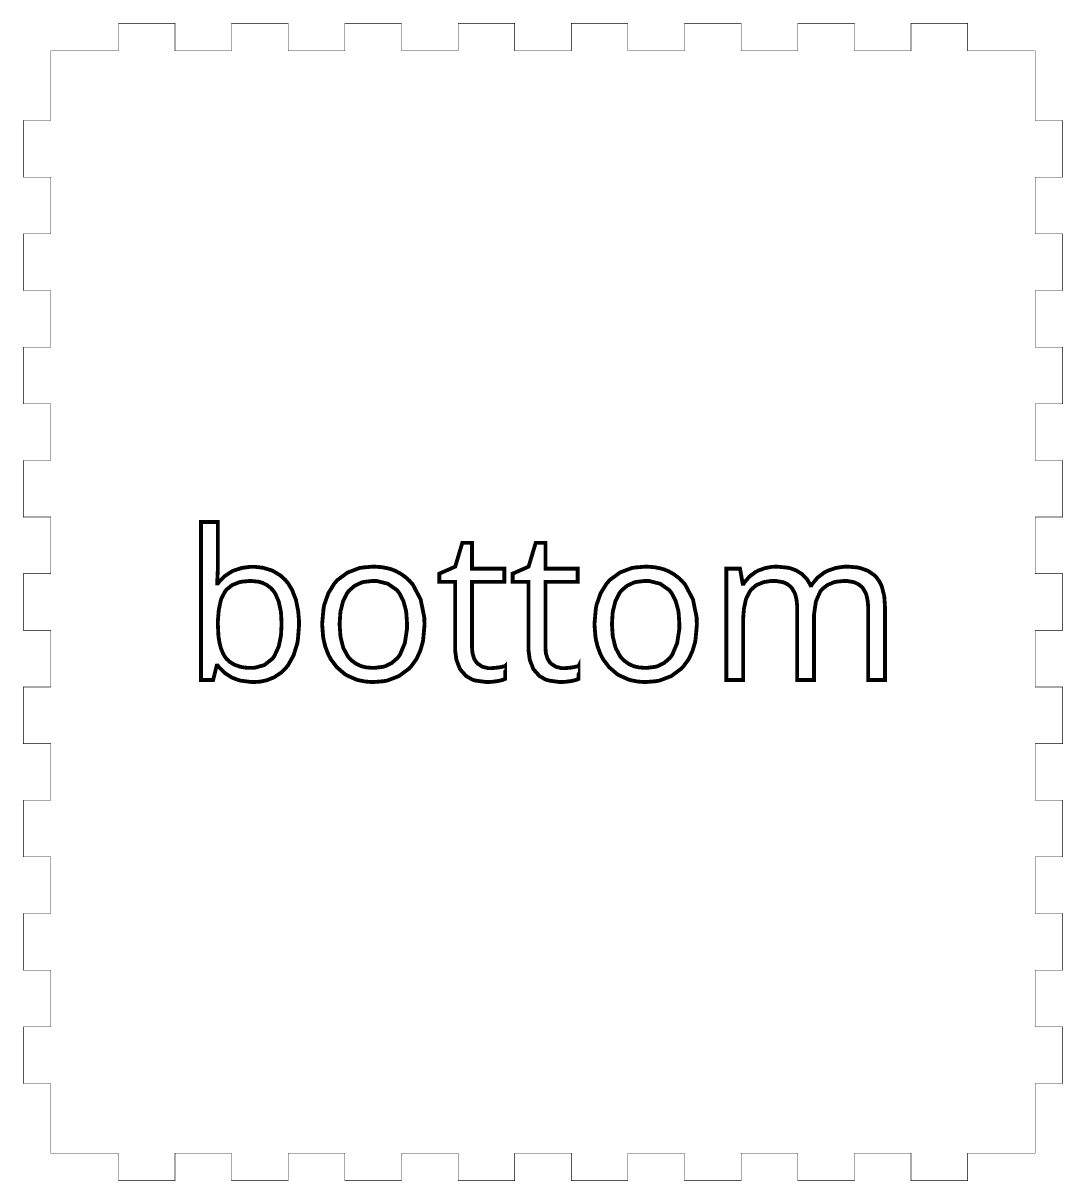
# Model space of a CAD drawing. Extents: x 0 to 31.7, y 0 to 22.6.
# Drawn here: x 21.61 to 31.73, y 11.38 to 22.64 of the extents above; entities that cross this region are included whole.
import ezdxf

# ---------------------------------------------------------------- set-up
doc = ezdxf.new("R2010")
doc.units = 0
doc.layers.get('0').update_dxf_attribs({"linetype": 'CONTINUOUS'})

msp = doc.modelspace()

# ---------------------------------------------------------------- linework, layer by layer
at = {"color": 1, "const_width": 0.00394}
msp.add_lwpolyline([(21.8819, 22.3711), (21.8819, 21.694), (21.6142, 21.694), (21.6142, 21.1429), (21.8819, 21.1429), (21.8819, 20.5917), (21.6142, 20.5917), (21.6142, 20.0404), (21.8819, 20.0404), (21.8819, 19.4893), (21.6142, 19.4893), (21.6142, 18.9381), (21.8819, 18.9381), (21.8819, 18.3869), (21.6142, 18.3869), (21.6142, 17.8357), (21.8819, 17.8357), (21.8819, 17.2846), (21.6142, 17.2846), (21.6142, 16.7333), (21.8819, 16.7333), (21.8819, 16.1822), (21.6142, 16.1822), (21.6142, 15.631), (21.8819, 15.631), (21.8819, 15.0799), (21.6142, 15.0799), (21.6142, 14.5286), (21.8819, 14.5286), (21.8819, 13.9775), (21.6142, 13.9775), (21.6142, 13.4263), (21.8819, 13.4263), (21.8819, 12.8751), (21.6142, 12.8751), (21.6142, 12.3239), (21.8819, 12.3239), (21.8819, 11.6467), (22.5394, 11.6467), (22.5394, 11.3791), (23.0906, 11.3791), (23.0906, 11.6467), (23.6417, 11.6467), (23.6417, 11.3791), (24.1929, 11.3791), (24.1929, 11.6467), (24.744, 11.6467), (24.744, 11.3791), (25.2953, 11.3791), (25.2953, 11.6467), (25.8465, 11.6467), (25.8465, 11.3791), (26.3976, 11.3791), (26.3976, 11.6467), (26.9489, 11.6467), (26.9489, 11.3791), (27.5, 11.3791), (27.5, 11.6467), (28.0511, 11.6467), (28.0511, 11.3791), (28.6024, 11.3791), (28.6024, 11.6467), (29.1535, 11.6467), (29.1535, 11.3791), (29.7047, 11.3791), (29.7047, 11.6467), (30.256, 11.6467), (30.256, 11.3791), (30.8071, 11.3791), (30.8071, 11.6467), (31.4646, 11.6467), (31.4646, 12.3239), (31.7322, 12.3239), (31.7322, 12.8751), (31.4646, 12.8751), (31.4646, 13.4263), (31.7322, 13.4263), (31.7322, 13.9775), (31.4646, 13.9775), (31.4646, 14.5286), (31.7322, 14.5286), (31.7322, 15.0799), (31.4646, 15.0799), (31.4646, 15.631), (31.7322, 15.631), (31.7322, 16.1822), (31.4646, 16.1822), (31.4646, 16.7333), (31.7322, 16.7333), (31.7322, 17.2846), (31.4646, 17.2846), (31.4646, 17.8357), (31.7322, 17.8357), (31.7322, 18.3869), (31.4646, 18.3869), (31.4646, 18.9381), (31.7322, 18.9381), (31.7322, 19.4893), (31.4646, 19.4893), (31.4646, 20.0404), (31.7322, 20.0404), (31.7322, 20.5917), (31.4646, 20.5917), (31.4646, 21.1429), (31.7322, 21.1429), (31.7322, 21.694), (31.4646, 21.694), (31.4646, 22.3711), (30.8071, 22.3711), (30.8071, 22.6389), (30.256, 22.6389), (30.256, 22.3711), (29.7047, 22.3711), (29.7047, 22.6389), (29.1535, 22.6389), (29.1535, 22.3711), (28.6024, 22.3711), (28.6024, 22.6389), (28.0511, 22.6389), (28.0511, 22.3711), (27.5, 22.3711), (27.5, 22.6389), (26.9489, 22.6389), (26.9489, 22.3711), (26.3976, 22.3711), (26.3976, 22.6389), (25.8465, 22.6389), (25.8465, 22.3711), (25.2953, 22.3711), (25.2953, 22.6389), (24.744, 22.6389), (24.744, 22.3711), (24.1929, 22.3711), (24.1929, 22.6389), (23.6417, 22.6389), (23.6417, 22.3711), (23.0906, 22.3711), (23.0906, 22.6389), (22.5394, 22.6389), (22.5394, 22.3711), (21.8819, 22.3711)], close=True, dxfattribs=at)
at = {"color": 9, "const_width": 0.0372}
for points in [[(23.5083, 16.3894), (23.4965, 16.3894), (23.4619, 16.2501), (23.3443, 16.2501), (23.3443, 17.7876), (23.5083, 17.7876), (23.5083, 17.4142), (23.5083, 17.3853), (23.5068, 17.3082), (23.5065, 17.2986), (23.5062, 17.2894), (23.5015, 17.2033), (23.501, 17.1953), (23.5008, 17.1947), (23.5004, 17.1893), (23.5004, 17.1887), (23.5083, 17.1887), (23.5221, 17.2082), (23.5725, 17.2597), (23.6506, 17.3104), (23.7425, 17.3408), (23.8218, 17.3508), (23.8482, 17.3508), (23.8735, 17.3508), (23.949, 17.3418), (24.0378, 17.3144), (24.1147, 17.2689), (24.1654, 17.2228), (24.1797, 17.2051), (24.1947, 17.1867), (24.2314, 17.1247), (24.2683, 17.0292), (24.2904, 16.9185), (24.2979, 16.824), (24.2979, 16.7926), (24.2979, 16.779), (24.2872, 16.6442), (24.2851, 16.6308), (24.2807, 16.6053), (24.2454, 16.491), (24.1921, 16.3947), (24.1788, 16.3781), (24.1662, 16.3625), (24.1222, 16.3207), (24.056, 16.2767), (23.9821, 16.2471), (23.9226, 16.2344), (23.9028, 16.2329), (23.8982, 16.2325), (23.8607, 16.2304), (23.8482, 16.2304), (23.8376, 16.2303), (23.7335, 16.2431), (23.7232, 16.2456), (23.7174, 16.2471), (23.6606, 16.2669), (23.655, 16.2694), (23.6404, 16.276), (23.5747, 16.3189), (23.5182, 16.376), (23.5083, 16.3894)], [(26.3046, 16.3856), (26.3046, 16.26), (26.3001, 16.2579), (26.2717, 16.2483), (26.2347, 16.2401), (26.2261, 16.2387), (26.2222, 16.2382), (26.1836, 16.2332), (26.1797, 16.2328), (26.1761, 16.2324), (26.1415, 16.2304), (26.1383, 16.2304), (26.1369, 16.2304), (26.1338, 16.2304), (26.1326, 16.2304), (26.1221, 16.2301), (26.0167, 16.2444), (26.0065, 16.2474), (25.9849, 16.254), (25.9243, 16.2888), (25.8656, 16.3549), (25.8303, 16.4458), (25.8185, 16.5325), (25.8185, 16.5614), (25.8185, 17.2056), (25.6635, 17.2056), (25.6635, 17.2847), (25.8185, 17.3529), (25.8876, 17.584), (25.9826, 17.584), (25.9826, 17.3331), (26.2968, 17.3331), (26.2968, 17.2056), (25.9826, 17.2056), (25.9826, 16.5683), (25.9825, 16.5635), (25.9865, 16.5151), (25.9874, 16.5103), (25.9882, 16.505), (26.0033, 16.4575), (26.0054, 16.4532), (26.0069, 16.4501), (26.0265, 16.4207), (26.029, 16.4181), (26.0367, 16.4094), (26.084, 16.3789), (26.1383, 16.3657), (26.1565, 16.3657), (26.1775, 16.3657), (26.2336, 16.3711), (26.2404, 16.3722), (26.2424, 16.3725), (26.2622, 16.3758), (26.2642, 16.3762), (26.2679, 16.3769), (26.2999, 16.3842), (26.3025, 16.3849), (26.3026, 16.3849), (26.3044, 16.3854), (26.3046, 16.3856)], [(27.019, 16.3856), (27.019, 16.26), (27.0146, 16.2579), (26.9861, 16.2483), (26.9492, 16.2401), (26.9406, 16.2387), (26.9367, 16.2382), (26.8981, 16.2332), (26.8942, 16.2328), (26.8904, 16.2324), (26.856, 16.2304), (26.8526, 16.2304), (26.8513, 16.2304), (26.8482, 16.2304), (26.8471, 16.2304), (26.8364, 16.2301), (26.7311, 16.2444), (26.7208, 16.2474), (26.6992, 16.254), (26.6386, 16.2888), (26.5799, 16.3549), (26.5446, 16.4458), (26.5329, 16.5325), (26.5329, 16.5614), (26.5329, 17.2056), (26.3778, 17.2056), (26.3778, 17.2847), (26.5329, 17.3529), (26.6021, 17.584), (26.6969, 17.584), (26.6969, 17.3331), (27.0111, 17.3331), (27.0111, 17.2056), (26.6969, 17.2056), (26.6969, 16.5683), (26.6969, 16.5635), (26.7008, 16.5151), (26.7017, 16.5103), (26.7026, 16.505), (26.7178, 16.4575), (26.7199, 16.4532), (26.7214, 16.4501), (26.741, 16.4207), (26.7433, 16.4181), (26.7511, 16.4094), (26.7983, 16.3789), (26.8526, 16.3657), (26.8708, 16.3657), (26.8918, 16.3657), (26.9481, 16.3711), (26.9549, 16.3722), (26.9568, 16.3725), (26.9765, 16.3758), (26.9785, 16.3762), (26.9822, 16.3769), (27.0142, 16.3842), (27.0168, 16.3849), (27.0171, 16.3849), (27.0189, 16.3854), (27.019, 16.3856)], [(25.504, 16.6278), (25.5067, 16.6414), (25.5192, 16.7787), (25.5192, 16.7926), (25.5192, 16.7992), (25.5189, 16.8165), (25.5187, 16.8186), (25.5176, 16.8586), (25.4821, 17.0342), (25.4064, 17.1778), (25.3853, 17.2017), (25.3754, 17.2131), (25.3425, 17.2442), (25.2946, 17.28), (25.2421, 17.3089), (25.2003, 17.326), (25.186, 17.3303), (25.1728, 17.3342), (25.1058, 17.3476), (25.0378, 17.3531), (25.024, 17.3529), (25.0144, 17.3529), (24.9192, 17.3447), (24.9097, 17.3431), (24.8853, 17.3392), (24.7713, 17.2957), (24.6731, 17.2235), (24.6565, 17.2051), (24.6418, 17.1887), (24.5832, 17.0942), (24.5439, 16.9822), (24.539, 16.9574), (24.5365, 16.9437), (24.524, 16.8064), (24.524, 16.7926), (24.524, 16.7815), (24.5326, 16.6707), (24.5344, 16.6597), (24.5367, 16.6453), (24.5539, 16.5751), (24.5792, 16.5074), (24.5854, 16.4942), (24.5862, 16.4922), (24.5963, 16.4728), (24.5974, 16.4708), (24.6067, 16.4531), (24.6667, 16.3738), (24.7421, 16.309), (24.7593, 16.2986), (24.7675, 16.2936), (24.8549, 16.2547), (24.8642, 16.2519), (24.8765, 16.2483), (24.9399, 16.2356), (25.0042, 16.2303), (25.0171, 16.2304), (25.0264, 16.2304), (25.1192, 16.2381), (25.1283, 16.2397), (25.1532, 16.2436), (25.269, 16.2872), (25.3689, 16.3604), (25.3857, 16.379), (25.3908, 16.3849), (25.4363, 16.4472), (25.4403, 16.4539), (25.4476, 16.4667), (25.4783, 16.5354), (25.5008, 16.6115), (25.504, 16.6278)], [(28.1551, 16.6278), (28.1578, 16.6414), (28.1703, 16.7787), (28.1701, 16.7926), (28.1701, 16.7992), (28.1699, 16.8165), (28.1699, 16.8186), (28.1688, 16.8586), (28.1332, 17.0342), (28.0575, 17.1778), (28.0363, 17.2017), (28.0264, 17.2131), (27.9936, 17.2442), (27.9457, 17.28), (27.8932, 17.3089), (27.8513, 17.326), (27.8369, 17.3303), (27.8239, 17.3342), (27.7569, 17.3476), (27.6889, 17.3531), (27.6751, 17.3529), (27.6656, 17.3529), (27.5701, 17.3447), (27.5607, 17.3431), (27.5363, 17.3392), (27.4224, 17.2957), (27.3242, 17.2235), (27.3076, 17.2051), (27.2929, 17.1887), (27.2342, 17.0942), (27.195, 16.9822), (27.1901, 16.9574), (27.1875, 16.9437), (27.1751, 16.8064), (27.1751, 16.7926), (27.1751, 16.7815), (27.1837, 16.6707), (27.1856, 16.6597), (27.1878, 16.6453), (27.205, 16.5751), (27.2301, 16.5074), (27.2364, 16.4942), (27.2374, 16.4922), (27.2472, 16.4728), (27.2483, 16.4708), (27.2576, 16.4531), (27.3176, 16.3738), (27.3932, 16.309), (27.4104, 16.2986), (27.4186, 16.2936), (27.506, 16.2547), (27.5151, 16.2519), (27.5276, 16.2483), (27.5908, 16.2356), (27.6553, 16.2303), (27.6682, 16.2304), (27.6775, 16.2304), (27.7703, 16.2381), (27.7794, 16.2397), (27.8043, 16.2436), (27.9201, 16.2872), (28.02, 16.3604), (28.0368, 16.379), (28.0419, 16.3849), (28.0874, 16.4472), (28.0912, 16.4539), (28.0986, 16.4667), (28.1294, 16.5354), (28.1518, 16.6115), (28.1551, 16.6278)], [(30.0021, 16.2501), (29.8381, 16.2501), (29.8381, 16.9546), (29.8381, 16.9733), (29.8326, 17.0294), (29.82, 17.0821), (29.8164, 17.0914), (29.8143, 17.0967), (29.7864, 17.1446), (29.7828, 17.1487), (29.7774, 17.155), (29.7462, 17.1804), (29.7103, 17.1983), (29.7025, 17.2007), (29.6958, 17.2029), (29.6321, 17.2136), (29.6108, 17.2136), (29.6036, 17.2136), (29.5319, 17.2068), (29.5249, 17.2054), (29.51, 17.2024), (29.445, 17.1761), (29.3931, 17.1358), (29.3846, 17.1256), (29.3724, 17.111), (29.3299, 17.0146), (29.3115, 16.8868), (29.3115, 16.8565), (29.3115, 16.8561), (29.3115, 16.8551), (29.3115, 16.8549), (29.3115, 16.2501), (29.1474, 16.2501), (29.1474, 16.9546), (29.1474, 16.9733), (29.1419, 17.0294), (29.1293, 17.0821), (29.1257, 17.0914), (29.1237, 17.0967), (29.0957, 17.1446), (29.0921, 17.1487), (29.0868, 17.1549), (29.0561, 17.18), (29.0206, 17.1979), (29.0129, 17.2003), (29.0062, 17.2025), (28.941, 17.2136), (28.9192, 17.2136), (28.8947, 17.2136), (28.8217, 17.2024), (28.7554, 17.1761), (28.7442, 17.1685), (28.7393, 17.1653), (28.6969, 17.1257), (28.6933, 17.1211), (28.6889, 17.1153), (28.655, 17.0507), (28.6526, 17.0436), (28.6475, 17.0292), (28.6294, 16.9437), (28.6218, 16.8497), (28.6218, 16.8183), (28.6218, 16.2501), (28.4578, 16.2501), (28.4578, 17.3331), (28.5911, 17.3331), (28.6178, 17.1849), (28.6257, 17.1849), (28.6335, 17.1981), (28.6817, 17.2553), (28.7425, 17.301), (28.7567, 17.3083), (28.7686, 17.3146), (28.8313, 17.3379), (28.8969, 17.3507), (28.9104, 17.3515), (28.9133, 17.3518), (28.9376, 17.3529), (28.9458, 17.3529), (28.956, 17.3529), (29.0568, 17.3425), (29.0667, 17.3403), (29.0849, 17.3361), (29.1375, 17.3163), (29.1962, 17.2797), (29.2431, 17.2307), (29.271, 17.1853), (29.2778, 17.169), (29.2857, 17.169), (29.2937, 17.1832), (29.345, 17.2451), (29.4107, 17.2953), (29.4261, 17.3035), (29.4414, 17.3117), (29.5243, 17.3406), (29.6076, 17.3529), (29.6356, 17.3529), (29.6442, 17.3529), (29.7304, 17.3456), (29.7389, 17.344), (29.7569, 17.3408), (29.836, 17.3128), (29.9, 17.2694), (29.9107, 17.2585), (29.9174, 17.2514), (29.9462, 17.2121), (29.9681, 17.1685), (29.9714, 17.1593), (29.974, 17.1521), (29.994, 17.0701), (29.9953, 17.0611), (29.9965, 17.0525), (30.0021, 16.9653), (30.0021, 16.9567), (30.0021, 16.2501)], [(23.8246, 17.2136), (23.8171, 17.2136), (23.7426, 17.2068), (23.7353, 17.2054), (23.7186, 17.2022), (23.6469, 17.1736), (23.5912, 17.1286), (23.5825, 17.1172), (23.5781, 17.1114), (23.5442, 17.0467), (23.5418, 17.0397), (23.5362, 17.0242), (23.5167, 16.9311), (23.5083, 16.8272), (23.5083, 16.7926), (23.5083, 16.7832), (23.5128, 16.6899), (23.5138, 16.6806), (23.5154, 16.6638), (23.5236, 16.6137), (23.5388, 16.5558), (23.559, 16.5065), (23.5771, 16.4754), (23.5844, 16.466), (23.5928, 16.4553), (23.6232, 16.4269), (23.6711, 16.3976), (23.7282, 16.3783), (23.7781, 16.3699), (23.7947, 16.3688), (23.7975, 16.3686), (23.8257, 16.3678), (23.8285, 16.3678), (23.8614, 16.3678), (23.9604, 16.3953), (24.0414, 16.4596), (24.0538, 16.4779), (24.0589, 16.4857), (24.0978, 16.5697), (24.1004, 16.5786), (24.1028, 16.5867), (24.1207, 16.6749), (24.1218, 16.6844), (24.1229, 16.6936), (24.1279, 16.7854), (24.1279, 16.7946), (24.1279, 16.8038), (24.1231, 16.8958), (24.1221, 16.905), (24.1197, 16.9251), (24.0999, 17.0139), (24.069, 17.0865), (24.0613, 17.0987), (24.0607, 17.0997), (24.0544, 17.1089), (24.0538, 17.1099), (24.0471, 17.1192), (24.0233, 17.1447), (23.9871, 17.1729), (23.9461, 17.1936), (23.9128, 17.2042), (23.9015, 17.2061), (23.8951, 17.2075), (23.831, 17.2136), (23.8246, 17.2136)], [(24.694, 16.7926), (24.694, 16.7826), (24.7006, 16.6837), (24.7019, 16.6739), (24.7033, 16.6639), (24.726, 16.5731), (24.729, 16.5649), (24.7319, 16.5569), (24.7719, 16.4832), (24.7771, 16.4764), (24.7849, 16.4661), (24.8125, 16.4382), (24.8544, 16.4078), (24.9014, 16.3858), (24.9393, 16.3753), (24.9521, 16.3733), (24.9578, 16.3724), (25.0154, 16.3678), (25.0211, 16.3678), (25.0296, 16.3676), (25.1135, 16.3781), (25.1217, 16.3803), (25.136, 16.3839), (25.2017, 16.416), (25.2567, 16.4642), (25.2657, 16.476), (25.2796, 16.494), (25.3283, 16.6092), (25.3492, 16.7468), (25.3492, 16.7926), (25.3492, 16.8024), (25.3428, 16.8996), (25.3414, 16.9092), (25.3385, 16.9297), (25.3136, 17.0199), (25.2753, 17.0939), (25.2657, 17.1064), (25.2518, 17.1243), (25.1622, 17.1868), (25.0549, 17.2136), (25.0192, 17.2136), (25.011, 17.2136), (24.9299, 17.2042), (24.9219, 17.2021), (24.9075, 17.1986), (24.841, 17.1675), (24.7851, 17.1196), (24.7761, 17.1078), (24.7661, 17.0951), (24.7276, 17.0183), (24.7032, 16.9235), (24.7006, 16.9018), (24.6994, 16.8928), (24.694, 16.8018), (24.694, 16.7926)], [(27.3451, 16.7926), (27.345, 16.7826), (27.3517, 16.6837), (27.3531, 16.6739), (27.3544, 16.6639), (27.3769, 16.5731), (27.3801, 16.5649), (27.3829, 16.5569), (27.4231, 16.4832), (27.4281, 16.4764), (27.436, 16.4661), (27.4636, 16.4382), (27.5056, 16.4078), (27.5525, 16.3858), (27.5903, 16.3753), (27.6032, 16.3733), (27.6089, 16.3724), (27.6664, 16.3678), (27.6722, 16.3678), (27.6807, 16.3676), (27.7644, 16.3781), (27.7728, 16.3803), (27.7871, 16.3839), (27.8526, 16.416), (27.9078, 16.4642), (27.9167, 16.476), (27.9306, 16.494), (27.9793, 16.6092), (28.0003, 16.7468), (28.0003, 16.7926), (28.0003, 16.8024), (27.9938, 16.8996), (27.9925, 16.9092), (27.9894, 16.9297), (27.9647, 17.0199), (27.9264, 17.0939), (27.9167, 17.1064), (27.9028, 17.1243), (27.8133, 17.1868), (27.706, 17.2136), (27.6701, 17.2136), (27.6619, 17.2136), (27.581, 17.2042), (27.5731, 17.2021), (27.5585, 17.1986), (27.4919, 17.1675), (27.4363, 17.1196), (27.4271, 17.1078), (27.4172, 17.0951), (27.3788, 17.0183), (27.3543, 16.9235), (27.3515, 16.9018), (27.3504, 16.8928), (27.345, 16.8018), (27.3451, 16.7926)]]:
    msp.add_lwpolyline(points, close=True, dxfattribs=at)
at = {"color": 9}
for points in [[(23.5083, 16.3894), (23.4965, 16.3894), (23.4619, 16.2501), (23.3443, 16.2501), (23.3443, 17.7876), (23.5083, 17.7876), (23.5083, 17.4142), (23.5083, 17.3853), (23.5068, 17.3082), (23.5065, 17.2986), (23.5062, 17.2894), (23.5015, 17.2033), (23.501, 17.1953), (23.5008, 17.1947), (23.5004, 17.1893), (23.5004, 17.1887), (23.5083, 17.1887), (23.5221, 17.2082), (23.5725, 17.2597), (23.6506, 17.3104), (23.7425, 17.3408), (23.8218, 17.3508), (23.8482, 17.3508), (23.8735, 17.3508), (23.949, 17.3418), (24.0378, 17.3144), (24.1147, 17.2689), (24.1654, 17.2228), (24.1797, 17.2051), (24.1947, 17.1867), (24.2314, 17.1247), (24.2683, 17.0292), (24.2904, 16.9185), (24.2979, 16.824), (24.2979, 16.7926), (24.2979, 16.779), (24.2872, 16.6442), (24.2851, 16.6308), (24.2807, 16.6053), (24.2454, 16.491), (24.1921, 16.3947), (24.1788, 16.3781), (24.1662, 16.3625), (24.1222, 16.3207), (24.056, 16.2767), (23.9821, 16.2471), (23.9226, 16.2344), (23.9028, 16.2329), (23.8982, 16.2325), (23.8607, 16.2304), (23.8482, 16.2304), (23.8376, 16.2303), (23.7335, 16.2431), (23.7232, 16.2456), (23.7174, 16.2471), (23.6606, 16.2669), (23.655, 16.2694), (23.6404, 16.276), (23.5747, 16.3189), (23.5182, 16.376), (23.5083, 16.3894)], [(26.3046, 16.3856), (26.3046, 16.26), (26.3001, 16.2579), (26.2717, 16.2483), (26.2347, 16.2401), (26.2261, 16.2387), (26.2222, 16.2382), (26.1836, 16.2332), (26.1797, 16.2328), (26.1761, 16.2324), (26.1415, 16.2304), (26.1383, 16.2304), (26.1369, 16.2304), (26.1338, 16.2304), (26.1326, 16.2304), (26.1221, 16.2301), (26.0167, 16.2444), (26.0065, 16.2474), (25.9849, 16.254), (25.9243, 16.2888), (25.8656, 16.3549), (25.8303, 16.4458), (25.8185, 16.5325), (25.8185, 16.5614), (25.8185, 17.2056), (25.6635, 17.2056), (25.6635, 17.2847), (25.8185, 17.3529), (25.8876, 17.584), (25.9826, 17.584), (25.9826, 17.3331), (26.2968, 17.3331), (26.2968, 17.2056), (25.9826, 17.2056), (25.9826, 16.5683), (25.9825, 16.5635), (25.9865, 16.5151), (25.9874, 16.5103), (25.9882, 16.505), (26.0033, 16.4575), (26.0054, 16.4532), (26.0069, 16.4501), (26.0265, 16.4207), (26.029, 16.4181), (26.0367, 16.4094), (26.084, 16.3789), (26.1383, 16.3657), (26.1565, 16.3657), (26.1775, 16.3657), (26.2336, 16.3711), (26.2404, 16.3722), (26.2424, 16.3725), (26.2622, 16.3758), (26.2642, 16.3762), (26.2679, 16.3769), (26.2999, 16.3842), (26.3025, 16.3849), (26.3026, 16.3849), (26.3044, 16.3854), (26.3046, 16.3856)], [(27.019, 16.3856), (27.019, 16.26), (27.0146, 16.2579), (26.9861, 16.2483), (26.9492, 16.2401), (26.9406, 16.2387), (26.9367, 16.2382), (26.8981, 16.2332), (26.8942, 16.2328), (26.8904, 16.2324), (26.856, 16.2304), (26.8526, 16.2304), (26.8513, 16.2304), (26.8482, 16.2304), (26.8471, 16.2304), (26.8364, 16.2301), (26.7311, 16.2444), (26.7208, 16.2474), (26.6992, 16.254), (26.6386, 16.2888), (26.5799, 16.3549), (26.5446, 16.4458), (26.5329, 16.5325), (26.5329, 16.5614), (26.5329, 17.2056), (26.3778, 17.2056), (26.3778, 17.2847), (26.5329, 17.3529), (26.6021, 17.584), (26.6969, 17.584), (26.6969, 17.3331), (27.0111, 17.3331), (27.0111, 17.2056), (26.6969, 17.2056), (26.6969, 16.5683), (26.6969, 16.5635), (26.7008, 16.5151), (26.7017, 16.5103), (26.7026, 16.505), (26.7178, 16.4575), (26.7199, 16.4532), (26.7214, 16.4501), (26.741, 16.4207), (26.7433, 16.4181), (26.7511, 16.4094), (26.7983, 16.3789), (26.8526, 16.3657), (26.8708, 16.3657), (26.8918, 16.3657), (26.9481, 16.3711), (26.9549, 16.3722), (26.9568, 16.3725), (26.9765, 16.3758), (26.9785, 16.3762), (26.9822, 16.3769), (27.0142, 16.3842), (27.0168, 16.3849), (27.0171, 16.3849), (27.0189, 16.3854), (27.019, 16.3856)], [(25.504, 16.6278), (25.5067, 16.6414), (25.5192, 16.7787), (25.5192, 16.7926), (25.5192, 16.7992), (25.5189, 16.8165), (25.5187, 16.8186), (25.5176, 16.8586), (25.4821, 17.0342), (25.4064, 17.1778), (25.3853, 17.2017), (25.3754, 17.2131), (25.3425, 17.2442), (25.2946, 17.28), (25.2421, 17.3089), (25.2003, 17.326), (25.186, 17.3303), (25.1728, 17.3342), (25.1058, 17.3476), (25.0378, 17.3531), (25.024, 17.3529), (25.0144, 17.3529), (24.9192, 17.3447), (24.9097, 17.3431), (24.8853, 17.3392), (24.7713, 17.2957), (24.6731, 17.2235), (24.6565, 17.2051), (24.6418, 17.1887), (24.5832, 17.0942), (24.5439, 16.9822), (24.539, 16.9574), (24.5365, 16.9437), (24.524, 16.8064), (24.524, 16.7926), (24.524, 16.7815), (24.5326, 16.6707), (24.5344, 16.6597), (24.5367, 16.6453), (24.5539, 16.5751), (24.5792, 16.5074), (24.5854, 16.4942), (24.5862, 16.4922), (24.5963, 16.4728), (24.5974, 16.4708), (24.6067, 16.4531), (24.6667, 16.3738), (24.7421, 16.309), (24.7593, 16.2986), (24.7675, 16.2936), (24.8549, 16.2547), (24.8642, 16.2519), (24.8765, 16.2483), (24.9399, 16.2356), (25.0042, 16.2303), (25.0171, 16.2304), (25.0264, 16.2304), (25.1192, 16.2381), (25.1283, 16.2397), (25.1532, 16.2436), (25.269, 16.2872), (25.3689, 16.3604), (25.3857, 16.379), (25.3908, 16.3849), (25.4363, 16.4472), (25.4403, 16.4539), (25.4476, 16.4667), (25.4783, 16.5354), (25.5008, 16.6115), (25.504, 16.6278)], [(28.1551, 16.6278), (28.1578, 16.6414), (28.1703, 16.7787), (28.1701, 16.7926), (28.1701, 16.7992), (28.1699, 16.8165), (28.1699, 16.8186), (28.1688, 16.8586), (28.1332, 17.0342), (28.0575, 17.1778), (28.0363, 17.2017), (28.0264, 17.2131), (27.9936, 17.2442), (27.9457, 17.28), (27.8932, 17.3089), (27.8513, 17.326), (27.8369, 17.3303), (27.8239, 17.3342), (27.7569, 17.3476), (27.6889, 17.3531), (27.6751, 17.3529), (27.6656, 17.3529), (27.5701, 17.3447), (27.5607, 17.3431), (27.5363, 17.3392), (27.4224, 17.2957), (27.3242, 17.2235), (27.3076, 17.2051), (27.2929, 17.1887), (27.2342, 17.0942), (27.195, 16.9822), (27.1901, 16.9574), (27.1875, 16.9437), (27.1751, 16.8064), (27.1751, 16.7926), (27.1751, 16.7815), (27.1837, 16.6707), (27.1856, 16.6597), (27.1878, 16.6453), (27.205, 16.5751), (27.2301, 16.5074), (27.2364, 16.4942), (27.2374, 16.4922), (27.2472, 16.4728), (27.2483, 16.4708), (27.2576, 16.4531), (27.3176, 16.3738), (27.3932, 16.309), (27.4104, 16.2986), (27.4186, 16.2936), (27.506, 16.2547), (27.5151, 16.2519), (27.5276, 16.2483), (27.5908, 16.2356), (27.6553, 16.2303), (27.6682, 16.2304), (27.6775, 16.2304), (27.7703, 16.2381), (27.7794, 16.2397), (27.8043, 16.2436), (27.9201, 16.2872), (28.02, 16.3604), (28.0368, 16.379), (28.0419, 16.3849), (28.0874, 16.4472), (28.0912, 16.4539), (28.0986, 16.4667), (28.1294, 16.5354), (28.1518, 16.6115), (28.1551, 16.6278)], [(30.0021, 16.2501), (29.8381, 16.2501), (29.8381, 16.9546), (29.8381, 16.9733), (29.8326, 17.0294), (29.82, 17.0821), (29.8164, 17.0914), (29.8143, 17.0967), (29.7864, 17.1446), (29.7828, 17.1487), (29.7774, 17.155), (29.7462, 17.1804), (29.7103, 17.1983), (29.7025, 17.2007), (29.6958, 17.2029), (29.6321, 17.2136), (29.6108, 17.2136), (29.6036, 17.2136), (29.5319, 17.2068), (29.5249, 17.2054), (29.51, 17.2024), (29.445, 17.1761), (29.3931, 17.1358), (29.3846, 17.1256), (29.3724, 17.111), (29.3299, 17.0146), (29.3115, 16.8868), (29.3115, 16.8565), (29.3115, 16.8561), (29.3115, 16.8551), (29.3115, 16.8549), (29.3115, 16.2501), (29.1474, 16.2501), (29.1474, 16.9546), (29.1474, 16.9733), (29.1419, 17.0294), (29.1293, 17.0821), (29.1257, 17.0914), (29.1237, 17.0967), (29.0957, 17.1446), (29.0921, 17.1487), (29.0868, 17.1549), (29.0561, 17.18), (29.0206, 17.1979), (29.0129, 17.2003), (29.0062, 17.2025), (28.941, 17.2136), (28.9192, 17.2136), (28.8947, 17.2136), (28.8217, 17.2024), (28.7554, 17.1761), (28.7442, 17.1685), (28.7393, 17.1653), (28.6969, 17.1257), (28.6933, 17.1211), (28.6889, 17.1153), (28.655, 17.0507), (28.6526, 17.0436), (28.6475, 17.0292), (28.6294, 16.9437), (28.6218, 16.8497), (28.6218, 16.8183), (28.6218, 16.2501), (28.4578, 16.2501), (28.4578, 17.3331), (28.5911, 17.3331), (28.6178, 17.1849), (28.6257, 17.1849), (28.6335, 17.1981), (28.6817, 17.2553), (28.7425, 17.301), (28.7567, 17.3083), (28.7686, 17.3146), (28.8313, 17.3379), (28.8969, 17.3507), (28.9104, 17.3515), (28.9133, 17.3518), (28.9376, 17.3529), (28.9458, 17.3529), (28.956, 17.3529), (29.0568, 17.3425), (29.0667, 17.3403), (29.0849, 17.3361), (29.1375, 17.3163), (29.1962, 17.2797), (29.2431, 17.2307), (29.271, 17.1853), (29.2778, 17.169), (29.2857, 17.169), (29.2937, 17.1832), (29.345, 17.2451), (29.4107, 17.2953), (29.4261, 17.3035), (29.4414, 17.3117), (29.5243, 17.3406), (29.6076, 17.3529), (29.6356, 17.3529), (29.6442, 17.3529), (29.7304, 17.3456), (29.7389, 17.344), (29.7569, 17.3408), (29.836, 17.3128), (29.9, 17.2694), (29.9107, 17.2585), (29.9174, 17.2514), (29.9462, 17.2121), (29.9681, 17.1685), (29.9714, 17.1593), (29.974, 17.1521), (29.994, 17.0701), (29.9953, 17.0611), (29.9965, 17.0525), (30.0021, 16.9653), (30.0021, 16.9567), (30.0021, 16.2501)], [(23.8246, 17.2136), (23.8171, 17.2136), (23.7426, 17.2068), (23.7353, 17.2054), (23.7186, 17.2022), (23.6469, 17.1736), (23.5912, 17.1286), (23.5825, 17.1172), (23.5781, 17.1114), (23.5442, 17.0467), (23.5418, 17.0397), (23.5362, 17.0242), (23.5167, 16.9311), (23.5083, 16.8272), (23.5083, 16.7926), (23.5083, 16.7832), (23.5128, 16.6899), (23.5138, 16.6806), (23.5154, 16.6638), (23.5236, 16.6137), (23.5388, 16.5558), (23.559, 16.5065), (23.5771, 16.4754), (23.5844, 16.466), (23.5928, 16.4553), (23.6232, 16.4269), (23.6711, 16.3976), (23.7282, 16.3783), (23.7781, 16.3699), (23.7947, 16.3688), (23.7975, 16.3686), (23.8257, 16.3678), (23.8285, 16.3678), (23.8614, 16.3678), (23.9604, 16.3953), (24.0414, 16.4596), (24.0538, 16.4779), (24.0589, 16.4857), (24.0978, 16.5697), (24.1004, 16.5786), (24.1028, 16.5867), (24.1207, 16.6749), (24.1218, 16.6844), (24.1229, 16.6936), (24.1279, 16.7854), (24.1279, 16.7946), (24.1279, 16.8038), (24.1231, 16.8958), (24.1221, 16.905), (24.1197, 16.9251), (24.0999, 17.0139), (24.069, 17.0865), (24.0613, 17.0987), (24.0607, 17.0997), (24.0544, 17.1089), (24.0538, 17.1099), (24.0471, 17.1192), (24.0233, 17.1447), (23.9871, 17.1729), (23.9461, 17.1936), (23.9128, 17.2042), (23.9015, 17.2061), (23.8951, 17.2075), (23.831, 17.2136), (23.8246, 17.2136)], [(24.694, 16.7926), (24.694, 16.7826), (24.7006, 16.6837), (24.7019, 16.6739), (24.7033, 16.6639), (24.726, 16.5731), (24.729, 16.5649), (24.7319, 16.5569), (24.7719, 16.4832), (24.7771, 16.4764), (24.7849, 16.4661), (24.8125, 16.4382), (24.8544, 16.4078), (24.9014, 16.3858), (24.9393, 16.3753), (24.9521, 16.3733), (24.9578, 16.3724), (25.0154, 16.3678), (25.0211, 16.3678), (25.0296, 16.3676), (25.1135, 16.3781), (25.1217, 16.3803), (25.136, 16.3839), (25.2017, 16.416), (25.2567, 16.4642), (25.2657, 16.476), (25.2796, 16.494), (25.3283, 16.6092), (25.3492, 16.7468), (25.3492, 16.7926), (25.3492, 16.8024), (25.3428, 16.8996), (25.3414, 16.9092), (25.3385, 16.9297), (25.3136, 17.0199), (25.2753, 17.0939), (25.2657, 17.1064), (25.2518, 17.1243), (25.1622, 17.1868), (25.0549, 17.2136), (25.0192, 17.2136), (25.011, 17.2136), (24.9299, 17.2042), (24.9219, 17.2021), (24.9075, 17.1986), (24.841, 17.1675), (24.7851, 17.1196), (24.7761, 17.1078), (24.7661, 17.0951), (24.7276, 17.0183), (24.7032, 16.9235), (24.7006, 16.9018), (24.6994, 16.8928), (24.694, 16.8018), (24.694, 16.7926)], [(27.3451, 16.7926), (27.345, 16.7826), (27.3517, 16.6837), (27.3531, 16.6739), (27.3544, 16.6639), (27.3769, 16.5731), (27.3801, 16.5649), (27.3829, 16.5569), (27.4231, 16.4832), (27.4281, 16.4764), (27.436, 16.4661), (27.4636, 16.4382), (27.5056, 16.4078), (27.5525, 16.3858), (27.5903, 16.3753), (27.6032, 16.3733), (27.6089, 16.3724), (27.6664, 16.3678), (27.6722, 16.3678), (27.6807, 16.3676), (27.7644, 16.3781), (27.7728, 16.3803), (27.7871, 16.3839), (27.8526, 16.416), (27.9078, 16.4642), (27.9167, 16.476), (27.9306, 16.494), (27.9793, 16.6092), (28.0003, 16.7468), (28.0003, 16.7926), (28.0003, 16.8024), (27.9938, 16.8996), (27.9925, 16.9092), (27.9894, 16.9297), (27.9647, 17.0199), (27.9264, 17.0939), (27.9167, 17.1064), (27.9028, 17.1243), (27.8133, 17.1868), (27.706, 17.2136), (27.6701, 17.2136), (27.6619, 17.2136), (27.581, 17.2042), (27.5731, 17.2021), (27.5585, 17.1986), (27.4919, 17.1675), (27.4363, 17.1196), (27.4271, 17.1078), (27.4172, 17.0951), (27.3788, 17.0183), (27.3543, 16.9235), (27.3515, 16.9018), (27.3504, 16.8928), (27.345, 16.8018), (27.3451, 16.7926)]]:
    msp.add_lwpolyline(points, close=True, dxfattribs=at)

doc.saveas('drawing.dxf')
